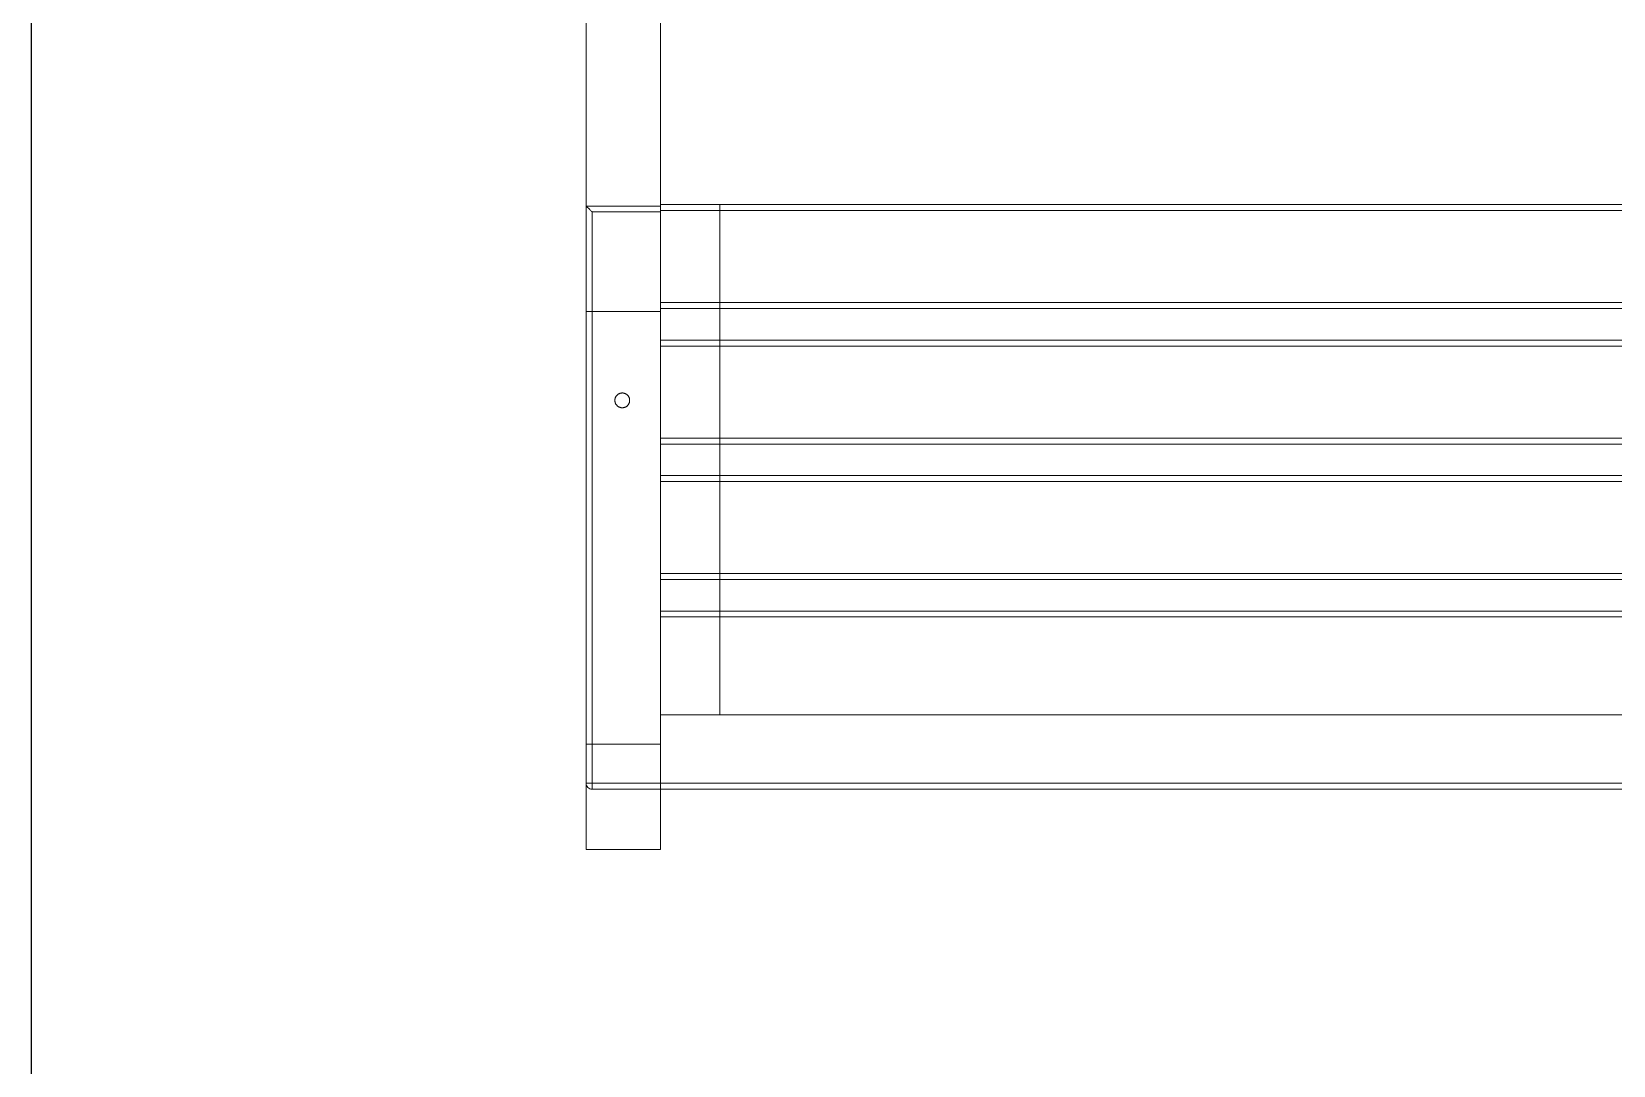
# Model space of a CAD drawing. Header units: millimetres. Extents: x 27531 to 32481, y 14140 to 19587.
# Drawn here: x 27531 to 28599, y 16863 to 17561 of the extents above; entities that cross this region are included whole.
import ezdxf

# ---------------------------------------------------------------- set-up
doc = ezdxf.new("R2010")
doc.units = ezdxf.units.MM
doc.header["$LTSCALE"] = 3
doc.layers.add('Warstwa 1', color=7, linetype='Continuous')

# ---------------------------------------------------------------- blocks, each defined once
blk = doc.blocks.new('eweq')
at = {"layer": 'Warstwa 1', "color": 7, "lineweight": 18}
for points in [[(35313.59, 16818.76), (35307.24, 16818.76)], [(35307.24, 16769.38), (35307.24, 16818.76)], [(35307.24, 16818.76), (35313.59, 16818.76)], [(35313.59, 16818.76), (35307.24, 16818.76)], [(35307.24, 16818.76), (35307.24, 16818.76)], [(35307.75, 16769.38), (35307.75, 16818.25)], [(35307.75, 16818.25), (35313.59, 16818.25)], [(35313.59, 16818.88), (35313.59, 16809.99)], [(35504.09, 16818.88), (35313.59, 16818.88)], [(35313.59, 16818.88), (35313.59, 16818.88)], [(35313.59, 16818.88), (35313.59, 16818.37)], [(35313.59, 16775.22), (35313.59, 16818.88)], [(35313.59, 16818.88), (35318.67, 16818.88)], [(35313.59, 16818.88), (35318.67, 16818.88)], [(35313.59, 16818.88), (35313.59, 16818.88)], [(35313.59, 16775.22), (35313.59, 16818.88)], [(35313.59, 16818.25), (35313.59, 16818.76)], [(35313.59, 16818.76), (35313.59, 16818.76)], [(35504.09, 16818.37), (35313.59, 16818.37)], [(35313.59, 16810.5), (35313.59, 16818.37)], [(35318.67, 16775.22), (35318.67, 16818.88)], [(35318.67, 16818.88), (35318.67, 16818.88)], [(35318.67, 16775.22), (35318.67, 16818.88)], [(35504.09, 16810.5), (35313.59, 16810.5)], [(35313.59, 16810.5), (35313.59, 16809.99)], [(35504.09, 16809.99), (35313.59, 16809.99)], [(35313.59, 16809.99), (35313.59, 16809.99)], [(35504.09, 16807.29), (35313.59, 16807.29)], [(35313.59, 16807.29), (35313.59, 16806.78)], [(35313.59, 16807.29), (35313.59, 16807.29)], [(35313.59, 16807.29), (35313.59, 16798.4)], [(35313.59, 16798.91), (35313.59, 16806.78)], [(35504.09, 16806.78), (35313.59, 16806.78)], [(35504.09, 16798.91), (35313.59, 16798.91)], [(35313.59, 16798.91), (35313.59, 16798.4)], [(35504.09, 16798.4), (35313.59, 16798.4)], [(35313.59, 16798.4), (35313.59, 16798.4)], [(35313.59, 16795.7), (35313.59, 16786.81)], [(35504.09, 16795.7), (35313.59, 16795.7)], [(35313.59, 16795.7), (35313.59, 16795.7)], [(35313.59, 16795.7), (35313.59, 16795.2)], [(35504.09, 16795.2), (35313.59, 16795.2)], [(35313.59, 16787.32), (35313.59, 16795.2)], [(35504.09, 16787.32), (35313.59, 16787.32)], [(35313.59, 16787.32), (35313.59, 16786.81)], [(35504.09, 16786.81), (35313.59, 16786.81)], [(35313.59, 16786.81), (35313.59, 16786.81)], [(35313.59, 16784.11), (35313.59, 16775.22)], [(35504.09, 16784.11), (35313.59, 16784.11)], [(35313.59, 16784.11), (35313.59, 16784.11)], [(35313.59, 16784.11), (35313.59, 16783.61)], [(35504.09, 16783.61), (35313.59, 16783.61)], [(35313.59, 16775.22), (35313.59, 16783.61)], [(35313.59, 16775.22), (35313.59, 16775.22)], [(35313.59, 16775.22), (35313.59, 16775.22)], [(35313.59, 16775.22), (35318.67, 16775.22)], [(35313.59, 16775.22), (35318.67, 16775.22)], [(35313.59, 16775.22), (35313.59, 16775.22)], [(35318.67, 16775.22), (35318.67, 16775.22)], [(35307.24, 16769.38), (35307.75, 16769.38)], [(35307.75, 16769.38), (35307.75, 16768.87)], [(35307.75, 16769.38), (35313.59, 16769.38)], [(35504.09, 16769.38), (35313.59, 16769.38)], [(35313.59, 16769.38), (35313.59, 16768.87)], [(35313.59, 16768.87), (35313.59, 16769.38)], [(35307.75, 16768.87), (35313.59, 16768.87)], [(35313.59, 16768.87), (35307.75, 16768.87)], [(35504.09, 16768.87), (35313.59, 16768.87)], [(35313.59, 16768.87), (35313.59, 16768.87)], [(35313.59, 16768.87), (35313.59, 16768.87)], [(35307.24, 16763.72), (35313.59, 16763.72)], [(35313.59, 16763.72), (35307.24, 16763.72)], [(35307.24, 16763.72), (35307.24, 16763.72)], [(35313.59, 16763.72), (35313.59, 16763.72)]]:
    blk.add_lwpolyline(points, dxfattribs=at)
for points in [[(35307.24, 16860.11), (35307.24, 16827.98), (35307.24, 16795.85), (35307.24, 16763.72)], [(35307.24, 16860.11), (35307.24, 16827.98), (35307.24, 16795.85), (35307.24, 16763.72)], [(35313.59, 16860.11), (35313.59, 16827.98), (35313.59, 16795.85), (35313.59, 16763.72)], [(35313.59, 16860.11), (35313.59, 16827.98), (35313.59, 16795.85), (35313.59, 16763.72)], [(35307.24, 16809.75), (35307.24, 16812.75), (35307.24, 16815.76), (35307.24, 16818.76)], [(35307.24, 16772.73), (35307.24, 16788.07), (35307.24, 16803.42), (35307.24, 16818.76)], [(35307.24, 16769.38), (35307.24, 16785.84), (35307.24, 16802.3), (35307.24, 16818.76)], [(35504.09, 16818.88), (35440.59, 16818.88), (35377.09, 16818.88), (35313.59, 16818.88)], [(35313.59, 16818.76), (35313.59, 16815.76), (35313.59, 16812.75), (35313.59, 16809.75)], [(35313.59, 16772.73), (35313.59, 16788.07), (35313.59, 16803.42), (35313.59, 16818.76)], [(35313.59, 16768.87), (35313.59, 16785.5), (35313.59, 16802.13), (35313.59, 16818.76)], [(35313.59, 16769.38), (35313.59, 16785.67), (35313.59, 16801.96), (35313.59, 16818.25)], [(35504.09, 16809.99), (35440.59, 16809.99), (35377.09, 16809.99), (35313.59, 16809.99)], [(35307.24, 16763.72), (35307.24, 16779.06), (35307.24, 16794.41), (35307.24, 16809.75)], [(35313.59, 16809.75), (35311.47, 16809.75), (35309.35, 16809.75), (35307.24, 16809.75)], [(35313.59, 16763.72), (35313.59, 16779.06), (35313.59, 16794.41), (35313.59, 16809.75)], [(35504.09, 16807.29), (35440.59, 16807.29), (35377.09, 16807.29), (35313.59, 16807.29)], [(35504.09, 16798.4), (35440.59, 16798.4), (35377.09, 16798.4), (35313.59, 16798.4)], [(35504.09, 16795.7), (35440.59, 16795.7), (35377.09, 16795.7), (35313.59, 16795.7)], [(35504.09, 16786.81), (35440.59, 16786.81), (35377.09, 16786.81), (35313.59, 16786.81)], [(35504.09, 16784.11), (35440.59, 16784.11), (35377.09, 16784.11), (35313.59, 16784.11)], [(35504.09, 16775.22), (35440.59, 16775.22), (35377.09, 16775.22), (35313.59, 16775.22)], [(35504.09, 16775.22), (35440.59, 16775.22), (35377.09, 16775.22), (35313.59, 16775.22)], [(35313.59, 16775.22), (35313.59, 16773.28), (35313.59, 16771.33), (35313.59, 16769.38)], [(35504.09, 16775.22), (35440.59, 16775.22), (35377.09, 16775.22), (35313.59, 16775.22)], [(35504.09, 16775.22), (35440.59, 16775.22), (35377.09, 16775.22), (35313.59, 16775.22)], [(35313.59, 16768.87), (35313.59, 16770.99), (35313.59, 16773.11), (35313.59, 16775.22)], [(35307.24, 16763.72), (35307.24, 16766.72), (35307.24, 16769.72), (35307.24, 16772.73)], [(35307.24, 16772.73), (35309.35, 16772.73), (35311.47, 16772.73), (35313.59, 16772.73)], [(35313.59, 16772.73), (35313.59, 16769.72), (35313.59, 16766.72), (35313.59, 16763.72)], [(35504.09, 16768.87), (35440.59, 16768.87), (35377.09, 16768.87), (35313.59, 16768.87)], [(35313.59, 16763.72), (35311.47, 16763.72), (35309.35, 16763.72), (35307.24, 16763.72)]]:
    blk.add_open_spline(points, degree=3, dxfattribs=at)
for points, knots in [([(35307.24, 16818.76), (35307.24, 16818.76), (35307.24, 16818.76), (35307.24, 16818.75), (35307.25, 16818.75), (35307.25, 16818.75), (35307.26, 16818.74), (35307.27, 16818.73), (35307.28, 16818.72), (35307.29, 16818.71), (35307.29, 16818.7), (35307.31, 16818.69), (35307.32, 16818.68), (35307.33, 16818.67), (35307.34, 16818.66), (35307.36, 16818.64), (35307.4, 16818.6), (35307.45, 16818.55), (35307.51, 16818.49), (35307.56, 16818.44), (35307.62, 16818.38), (35307.68, 16818.32), (35307.7, 16818.3), (35307.72, 16818.28), (35307.75, 16818.25)], [0, 0, 0, 0, 1, 1, 1, 2, 2, 2, 3, 3, 3, 4, 4, 4, 5, 5, 5, 6, 6, 6, 7, 7, 7, 8, 8, 8, 8]), ([(35309.69, 16802.13), (35309.69, 16802.11), (35309.69, 16802.11), (35309.7, 16802.09), (35309.7, 16802.08), (35309.7, 16802.06), (35309.7, 16802.04), (35309.71, 16802.01), (35309.71, 16802.01), (35309.71, 16801.98), (35309.72, 16801.96), (35309.72, 16801.95), (35309.73, 16801.93), (35309.74, 16801.91), (35309.74, 16801.89), (35309.75, 16801.87), (35309.76, 16801.86), (35309.76, 16801.84), (35309.77, 16801.82), (35309.78, 16801.81), (35309.79, 16801.79), (35309.8, 16801.78), (35309.82, 16801.76), (35309.83, 16801.75), (35309.84, 16801.73), (35309.85, 16801.72), (35309.86, 16801.7), (35309.88, 16801.69), (35309.89, 16801.67), (35309.9, 16801.66), (35309.92, 16801.65), (35309.93, 16801.64), (35309.95, 16801.63), (35309.96, 16801.61), (35309.98, 16801.6), (35309.99, 16801.59), (35310.01, 16801.58), (35310.03, 16801.57), (35310.04, 16801.57), (35310.06, 16801.56), (35310.08, 16801.55), (35310.09, 16801.54), (35310.11, 16801.54), (35310.13, 16801.53), (35310.15, 16801.52), (35310.16, 16801.52), (35310.18, 16801.51), (35310.2, 16801.51), (35310.22, 16801.51), (35310.24, 16801.5), (35310.26, 16801.5), (35310.27, 16801.5), (35310.29, 16801.5), (35310.31, 16801.5), (35310.33, 16801.5), (35310.35, 16801.5), (35310.37, 16801.5), (35310.39, 16801.5), (35310.41, 16801.5), (35310.42, 16801.5), (35310.44, 16801.51), (35310.46, 16801.51), (35310.48, 16801.52), (35310.5, 16801.52), (35310.52, 16801.53), (35310.54, 16801.53), (35310.55, 16801.54), (35310.57, 16801.54), (35310.59, 16801.55), (35310.6, 16801.56), (35310.62, 16801.57), (35310.64, 16801.58), (35310.65, 16801.59), (35310.67, 16801.6), (35310.69, 16801.61), (35310.7, 16801.62), (35310.72, 16801.63), (35310.73, 16801.64), (35310.75, 16801.65), (35310.76, 16801.67), (35310.77, 16801.68), (35310.79, 16801.69), (35310.8, 16801.71), (35310.81, 16801.72), (35310.82, 16801.73), (35310.84, 16801.75), (35310.85, 16801.77), (35310.86, 16801.78), (35310.87, 16801.79), (35310.88, 16801.81), (35310.89, 16801.83), (35310.9, 16801.84), (35310.9, 16801.86), (35310.91, 16801.88), (35310.92, 16801.89), (35310.93, 16801.92), (35310.93, 16801.93), (35310.94, 16801.95), (35310.94, 16801.97), (35310.95, 16801.99), (35310.95, 16802), (35310.96, 16802.03), (35310.96, 16802.04), (35310.96, 16802.05), (35310.96, 16802.08), (35310.96, 16802.1), (35310.96, 16802.1), (35310.96, 16802.14), (35310.96, 16802.15), (35310.96, 16802.16), (35310.96, 16802.18), (35310.96, 16802.19), (35310.96, 16802.22), (35310.96, 16802.22), (35310.95, 16802.25), (35310.95, 16802.27), (35310.95, 16802.28), (35310.94, 16802.3), (35310.94, 16802.32), (35310.93, 16802.34), (35310.92, 16802.36), (35310.92, 16802.38), (35310.91, 16802.39), (35310.9, 16802.41), (35310.89, 16802.43), (35310.89, 16802.44), (35310.87, 16802.46), (35310.86, 16802.48), (35310.86, 16802.49), (35310.84, 16802.51), (35310.83, 16802.52), (35310.82, 16802.53), (35310.81, 16802.55), (35310.8, 16802.56), (35310.78, 16802.58), (35310.77, 16802.59), (35310.76, 16802.6), (35310.74, 16802.62), (35310.73, 16802.63), (35310.71, 16802.64), (35310.7, 16802.65), (35310.68, 16802.66), (35310.67, 16802.67), (35310.65, 16802.68), (35310.63, 16802.69), (35310.62, 16802.7), (35310.6, 16802.71), (35310.58, 16802.71), (35310.57, 16802.72), (35310.55, 16802.73), (35310.53, 16802.73), (35310.51, 16802.74), (35310.49, 16802.75), (35310.48, 16802.75), (35310.46, 16802.75), (35310.44, 16802.76), (35310.42, 16802.76), (35310.4, 16802.76), (35310.38, 16802.77), (35310.37, 16802.77), (35310.35, 16802.77), (35310.33, 16802.77), (35310.31, 16802.77), (35310.29, 16802.77), (35310.27, 16802.76), (35310.25, 16802.76), (35310.23, 16802.76), (35310.22, 16802.76), (35310.2, 16802.75), (35310.18, 16802.75), (35310.16, 16802.74), (35310.14, 16802.74), (35310.12, 16802.73), (35310.11, 16802.73), (35310.09, 16802.72), (35310.07, 16802.71), (35310.05, 16802.7), (35310.04, 16802.7), (35310.02, 16802.69), (35310, 16802.68), (35309.99, 16802.67), (35309.97, 16802.66), (35309.96, 16802.65), (35309.94, 16802.63), (35309.93, 16802.62), (35309.91, 16802.61), (35309.9, 16802.6), (35309.89, 16802.59), (35309.87, 16802.57), (35309.86, 16802.56), (35309.85, 16802.54), (35309.83, 16802.53), (35309.82, 16802.51), (35309.81, 16802.5), (35309.8, 16802.48), (35309.79, 16802.47), (35309.78, 16802.45), (35309.77, 16802.43), (35309.76, 16802.42), (35309.76, 16802.4), (35309.75, 16802.38), (35309.74, 16802.37), (35309.73, 16802.35), (35309.73, 16802.33), (35309.72, 16802.31), (35309.72, 16802.3), (35309.71, 16802.28), (35309.71, 16802.26), (35309.7, 16802.25), (35309.7, 16802.22), (35309.7, 16802.21), (35309.7, 16802.19), (35309.7, 16802.16), (35309.69, 16802.15), (35309.69, 16802.14), (35309.69, 16802.14), (35309.69, 16802.13)], [0, 0, 0, 0, 1, 1, 1, 2, 2, 2, 3, 3, 3, 4, 4, 4, 5, 5, 5, 6, 6, 6, 7, 7, 7, 8, 8, 8, 9, 9, 9, 10, 10, 10, 11, 11, 11, 12, 12, 12, 13, 13, 13, 14, 14, 14, 15, 15, 15, 16, 16, 16, 17, 17, 17, 18, 18, 18, 19, 19, 19, 20, 20, 20, 21, 21, 21, 22, 22, 22, 23, 23, 23, 24, 24, 24, 25, 25, 25, 26, 26, 26, 27, 27, 27, 28, 28, 28, 29, 29, 29, 30, 30, 30, 31, 31, 31, 32, 32, 32, 33, 33, 33, 34, 34, 34, 35, 35, 35, 36, 36, 36, 37, 37, 37, 38, 38, 38, 39, 39, 39, 40, 40, 40, 41, 41, 41, 42, 42, 42, 43, 43, 43, 44, 44, 44, 45, 45, 45, 46, 46, 46, 47, 47, 47, 48, 48, 48, 49, 49, 49, 50, 50, 50, 51, 51, 51, 52, 52, 52, 53, 53, 53, 54, 54, 54, 55, 55, 55, 56, 56, 56, 57, 57, 57, 58, 58, 58, 59, 59, 59, 60, 60, 60, 61, 61, 61, 62, 62, 62, 63, 63, 63, 64, 64, 64, 65, 65, 65, 66, 66, 66, 67, 67, 67, 68, 68, 68, 69, 69, 69, 70, 70, 70, 71, 71, 71, 72, 72, 72, 72]), ([(35309.69, 16802.13), (35309.69, 16802.11), (35309.69, 16802.11), (35309.7, 16802.09), (35309.7, 16802.08), (35309.7, 16802.06), (35309.7, 16802.04), (35309.71, 16802.01), (35309.71, 16802.01), (35309.71, 16801.98), (35309.72, 16801.96), (35309.72, 16801.95), (35309.73, 16801.93), (35309.74, 16801.91), (35309.74, 16801.89), (35309.75, 16801.87), (35309.76, 16801.86), (35309.76, 16801.84), (35309.77, 16801.82), (35309.78, 16801.81), (35309.79, 16801.79), (35309.8, 16801.78), (35309.82, 16801.76), (35309.83, 16801.75), (35309.84, 16801.73), (35309.85, 16801.72), (35309.86, 16801.7), (35309.88, 16801.69), (35309.89, 16801.67), (35309.9, 16801.66), (35309.92, 16801.65), (35309.93, 16801.64), (35309.95, 16801.63), (35309.96, 16801.61), (35309.98, 16801.6), (35309.99, 16801.59), (35310.01, 16801.58), (35310.03, 16801.57), (35310.04, 16801.57), (35310.06, 16801.56), (35310.08, 16801.55), (35310.09, 16801.54), (35310.11, 16801.54), (35310.13, 16801.53), (35310.15, 16801.52), (35310.16, 16801.52), (35310.18, 16801.51), (35310.2, 16801.51), (35310.22, 16801.51), (35310.24, 16801.5), (35310.26, 16801.5), (35310.27, 16801.5), (35310.29, 16801.5), (35310.31, 16801.5), (35310.33, 16801.5), (35310.35, 16801.5), (35310.37, 16801.5), (35310.39, 16801.5), (35310.41, 16801.5), (35310.42, 16801.5), (35310.44, 16801.51), (35310.46, 16801.51), (35310.48, 16801.52), (35310.5, 16801.52), (35310.52, 16801.53), (35310.54, 16801.53), (35310.55, 16801.54), (35310.57, 16801.54), (35310.59, 16801.55), (35310.6, 16801.56), (35310.62, 16801.57), (35310.64, 16801.58), (35310.65, 16801.59), (35310.67, 16801.6), (35310.69, 16801.61), (35310.7, 16801.62), (35310.72, 16801.63), (35310.73, 16801.64), (35310.75, 16801.65), (35310.76, 16801.67), (35310.77, 16801.68), (35310.79, 16801.69), (35310.8, 16801.71), (35310.81, 16801.72), (35310.82, 16801.73), (35310.84, 16801.75), (35310.85, 16801.77), (35310.86, 16801.78), (35310.87, 16801.79), (35310.88, 16801.81), (35310.89, 16801.83), (35310.9, 16801.84), (35310.9, 16801.86), (35310.91, 16801.88), (35310.92, 16801.89), (35310.93, 16801.92), (35310.93, 16801.93), (35310.94, 16801.95), (35310.94, 16801.97), (35310.95, 16801.99), (35310.95, 16802), (35310.96, 16802.03), (35310.96, 16802.04), (35310.96, 16802.05), (35310.96, 16802.08), (35310.96, 16802.1), (35310.96, 16802.1), (35310.96, 16802.14), (35310.96, 16802.15), (35310.96, 16802.16), (35310.96, 16802.18), (35310.96, 16802.19), (35310.96, 16802.22), (35310.96, 16802.22), (35310.95, 16802.25), (35310.95, 16802.27), (35310.95, 16802.28), (35310.94, 16802.3), (35310.94, 16802.32), (35310.93, 16802.34), (35310.92, 16802.36), (35310.92, 16802.38), (35310.91, 16802.39), (35310.9, 16802.41), (35310.89, 16802.43), (35310.89, 16802.44), (35310.87, 16802.46), (35310.86, 16802.48), (35310.86, 16802.49), (35310.84, 16802.51), (35310.83, 16802.52), (35310.82, 16802.53), (35310.81, 16802.55), (35310.8, 16802.56), (35310.78, 16802.58), (35310.77, 16802.59), (35310.76, 16802.6), (35310.74, 16802.62), (35310.73, 16802.63), (35310.71, 16802.64), (35310.7, 16802.65), (35310.68, 16802.66), (35310.67, 16802.67), (35310.65, 16802.68), (35310.63, 16802.69), (35310.62, 16802.7), (35310.6, 16802.71), (35310.58, 16802.71), (35310.57, 16802.72), (35310.55, 16802.73), (35310.53, 16802.73), (35310.51, 16802.74), (35310.49, 16802.75), (35310.48, 16802.75), (35310.46, 16802.75), (35310.44, 16802.76), (35310.42, 16802.76), (35310.4, 16802.76), (35310.38, 16802.77), (35310.37, 16802.77), (35310.35, 16802.77), (35310.33, 16802.77), (35310.31, 16802.77), (35310.29, 16802.77), (35310.27, 16802.76), (35310.25, 16802.76), (35310.23, 16802.76), (35310.22, 16802.76), (35310.2, 16802.75), (35310.18, 16802.75), (35310.16, 16802.74), (35310.14, 16802.74), (35310.12, 16802.73), (35310.11, 16802.73), (35310.09, 16802.72), (35310.07, 16802.71), (35310.05, 16802.7), (35310.04, 16802.7), (35310.02, 16802.69), (35310, 16802.68), (35309.99, 16802.67), (35309.97, 16802.66), (35309.96, 16802.65), (35309.94, 16802.63), (35309.93, 16802.62), (35309.91, 16802.61), (35309.9, 16802.6), (35309.89, 16802.59), (35309.87, 16802.57), (35309.86, 16802.56), (35309.85, 16802.54), (35309.83, 16802.53), (35309.82, 16802.51), (35309.81, 16802.5), (35309.8, 16802.48), (35309.79, 16802.47), (35309.78, 16802.45), (35309.77, 16802.43), (35309.76, 16802.42), (35309.76, 16802.4), (35309.75, 16802.38), (35309.74, 16802.37), (35309.73, 16802.35), (35309.73, 16802.33), (35309.72, 16802.31), (35309.72, 16802.3), (35309.71, 16802.28), (35309.71, 16802.26), (35309.7, 16802.25), (35309.7, 16802.22), (35309.7, 16802.21), (35309.7, 16802.19), (35309.7, 16802.16), (35309.69, 16802.15), (35309.69, 16802.14), (35309.69, 16802.14), (35309.69, 16802.13)], [0, 0, 0, 0, 1, 1, 1, 2, 2, 2, 3, 3, 3, 4, 4, 4, 5, 5, 5, 6, 6, 6, 7, 7, 7, 8, 8, 8, 9, 9, 9, 10, 10, 10, 11, 11, 11, 12, 12, 12, 13, 13, 13, 14, 14, 14, 15, 15, 15, 16, 16, 16, 17, 17, 17, 18, 18, 18, 19, 19, 19, 20, 20, 20, 21, 21, 21, 22, 22, 22, 23, 23, 23, 24, 24, 24, 25, 25, 25, 26, 26, 26, 27, 27, 27, 28, 28, 28, 29, 29, 29, 30, 30, 30, 31, 31, 31, 32, 32, 32, 33, 33, 33, 34, 34, 34, 35, 35, 35, 36, 36, 36, 37, 37, 37, 38, 38, 38, 39, 39, 39, 40, 40, 40, 41, 41, 41, 42, 42, 42, 43, 43, 43, 44, 44, 44, 45, 45, 45, 46, 46, 46, 47, 47, 47, 48, 48, 48, 49, 49, 49, 50, 50, 50, 51, 51, 51, 52, 52, 52, 53, 53, 53, 54, 54, 54, 55, 55, 55, 56, 56, 56, 57, 57, 57, 58, 58, 58, 59, 59, 59, 60, 60, 60, 61, 61, 61, 62, 62, 62, 63, 63, 63, 64, 64, 64, 65, 65, 65, 66, 66, 66, 67, 67, 67, 68, 68, 68, 69, 69, 69, 70, 70, 70, 71, 71, 71, 72, 72, 72, 72]), ([(35307.75, 16768.87), (35307.68, 16768.87), (35307.62, 16768.89), (35307.55, 16768.91), (35307.42, 16768.97), (35307.33, 16769.06), (35307.28, 16769.19), (35307.25, 16769.25), (35307.24, 16769.32), (35307.24, 16769.38)], [0, 0, 0, 0, 1, 1, 1, 2, 2, 2, 3, 3, 3, 3]), ([(35307.24, 16769.38), (35307.24, 16769.32), (35307.25, 16769.25), (35307.28, 16769.19), (35307.33, 16769.06), (35307.42, 16768.97), (35307.55, 16768.91), (35307.62, 16768.89), (35307.68, 16768.87), (35307.75, 16768.87)], [0, 0, 0, 0, 1, 1, 1, 2, 2, 2, 3, 3, 3, 3])]:
    blk.add_open_spline(points, degree=3, knots=knots, dxfattribs=at)

msp = doc.modelspace()

# ---------------------------------------------------------------- linework, layer by layer
msp.add_lwpolyline([(27530.6, 19587.1), (32481, 19587.1), (32481, 14139.6), (27530.6, 14139.6)], close=True)

# ---------------------------------------------------------------- block references
at = {"xscale": 7.89, "yscale": 7.89, "zscale": 7.89}
msp.add_blockref('eweq', (-250668.9, -115256.6), dxfattribs=at)

doc.saveas('drawing.dxf')
